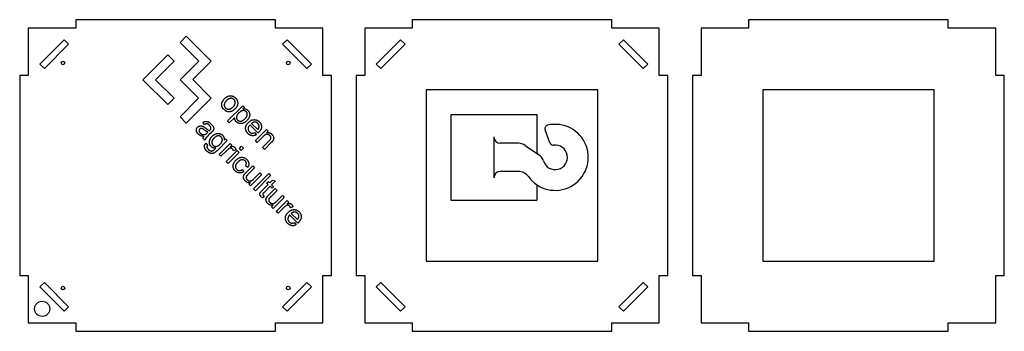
# Model space of a CAD drawing. Header units: millimetres. Extents: x -386 to 753, y -216 to 81.
# Drawn here: x 244 to 753, y -81 to 81 of the extents above; entities that cross this region are included whole.
import ezdxf

# ---------------------------------------------------------------- set-up
doc = ezdxf.new("R2010")
doc.units = ezdxf.units.MM

msp = doc.modelspace()

# ---------------------------------------------------------------- linework, layer by layer
at = {"color": 7, "linetype": 'Continuous', "lineweight": 25}
for p, q in [((272.89, 80.64), (272.89, 76.2)), ((376.27, 80.64), (272.89, 80.64)), ((376.27, 76.2), (376.27, 80.64)), ((550.26, 80.64), (446.88, 80.64)), ((446.88, 80.64), (446.88, 76.2)), ((550.26, 76.2), (550.26, 80.64)), ((620.87, 80.64), (620.87, 76.2)), ((724.25, 80.64), (620.87, 80.64)), ((724.25, 76.2), (724.25, 80.64)), ((248.38, 76.2), (248.38, 51.69)), ((272.89, 76.2), (248.38, 76.2)), ((330.12, 72.08), (326.9, 68.86)), ((343.02, 59.19), (330.12, 72.08)), ((400.78, 76.2), (376.27, 76.2)), ((400.78, 51.69), (400.78, 76.2)), ((446.88, 76.2), (422.37, 76.2)), ((422.37, 76.2), (422.37, 51.69)), ((574.77, 76.2), (550.26, 76.2)), ((574.77, 51.69), (574.77, 76.2)), ((596.36, 76.2), (596.36, 51.69)), ((620.87, 76.2), (596.36, 76.2)), ((748.76, 76.2), (724.25, 76.2)), ((748.76, 51.69), (748.76, 76.2)), ((266.92, 70.23), (254.35, 57.66)), ((256.68, 55.32), (269.25, 67.9)), ((269.25, 67.9), (266.92, 70.23)), ((326.9, 68.86), (336.59, 59.16)), ((382.24, 70.23), (379.9, 67.9)), ((379.9, 67.9), (392.47, 55.32)), ((394.81, 57.66), (382.24, 70.23)), ((440.91, 70.23), (428.34, 57.66)), ((430.67, 55.32), (443.24, 67.9)), ((443.24, 67.9), (440.91, 70.23)), ((556.23, 70.23), (553.89, 67.9)), ((553.89, 67.9), (566.46, 55.32)), ((568.8, 57.66), (556.23, 70.23)), ((320.54, 62.5), (307.63, 49.58)), ((323.79, 59.25), (320.54, 62.5)), ((254.35, 57.66), (256.68, 55.32)), ((314.12, 49.58), (323.79, 59.25)), ((336.59, 59.16), (326.97, 49.54)), ((333.44, 49.61), (343.02, 59.19)), ((392.47, 55.32), (394.81, 57.66)), ((428.34, 57.66), (430.67, 55.32)), ((566.46, 55.32), (568.8, 57.66)), ((243.93, 51.69), (243.93, -51.69)), ((248.38, 51.69), (243.93, 51.69)), ((405.22, 51.69), (400.78, 51.69)), ((405.22, -51.69), (405.22, 51.69)), ((417.92, 51.69), (417.92, -51.69)), ((422.37, 51.69), (417.92, 51.69)), ((579.21, 51.69), (574.77, 51.69)), ((579.21, -51.69), (579.21, 51.69)), ((591.91, 51.69), (591.91, -51.69)), ((596.36, 51.69), (591.91, 51.69)), ((753.2, 51.69), (748.76, 51.69)), ((753.2, -51.69), (753.2, 51.69)), ((307.63, 49.58), (320.52, 36.69)), ((323.77, 39.94), (314.12, 49.58)), ((326.97, 49.54), (336.5, 40)), ((342.99, 40.05), (333.44, 49.61)), ((542.89, 44.32), (454.24, 44.32)), ((454.24, 44.32), (454.24, -44.32)), ((542.89, -44.32), (542.89, 44.32)), ((716.88, 44.32), (628.23, 44.32)), ((628.23, 44.32), (628.23, -44.32)), ((716.88, -44.32), (716.88, 44.32)), ((320.52, 36.69), (323.77, 39.94)), ((336.5, 40), (326.85, 30.36)), ((330.08, 27.13), (342.99, 40.05)), ((351.38, 28.23), (359.28, 36.13)), ((359.28, 36.13), (360.16, 35.25)), ((360.16, 35.25), (359.42, 34.51)), ((326.85, 30.36), (330.08, 27.13)), ((339.53, 26.37), (338.71, 27.45)), ((352.35, 27.27), (351.38, 28.23)), ((355.13, 30.05), (352.35, 27.27)), ((367.26, 21.95), (363, 26.21)), ((363.85, 26.95), (367.04, 23.76)), ((340.95, 22.07), (341.31, 22.43)), ((343.1, 22.26), (341.81, 20.97)), ((365.46, 22.21), (366.34, 21.08)), ((365.86, 18.13), (371.57, 23.84)), ((371.57, 23.84), (372.44, 22.97)), ((372.44, 22.97), (371.63, 22.16)), ((339.73, 18.27), (338.71, 19.29)), ((340.29, 16.76), (341.09, 15.68)), ((351.31, 18.11), (346.38, 13.17)), ((347.08, 10.92), (352.79, 16.63)), ((349.73, 18.31), (350.42, 19)), ((350.42, 19), (351.31, 18.11)), ((352.79, 16.63), (353.66, 15.76)), ((353.66, 15.76), (352.79, 14.89)), ((366.83, 17.16), (365.86, 18.13)), ((369.95, 20.28), (366.83, 17.16)), ((369.53, 14.46), (373.01, 17.93)), ((374.01, 17), (370.5, 13.49)), ((348.04, 9.96), (347.08, 10.92)), ((351.03, 12.95), (348.04, 9.96)), ((350.78, 7.22), (356.49, 12.93)), ((357.46, 11.96), (351.75, 6.25)), ((355.71, 13.35), (354.48, 12.78)), ((356.49, 12.93), (357.46, 11.96)), ((357.55, 13.99), (358.66, 15.1)), ((358.52, 13.02), (357.55, 13.99)), ((359.63, 14.13), (358.52, 13.02)), ((358.66, 15.1), (359.63, 14.13)), ((370.5, 13.49), (369.53, 14.46)), ((351.75, 6.25), (350.78, 7.22)), ((359.05, 3.13), (359.88, 2.05)), ((361.85, 4.21), (360.77, 5.01)), ((360.92, 1.43), (364.45, 4.96)), ((365.42, 3.99), (362.26, 0.83)), ((369.08, 0.33), (363.37, -5.37)), ((364.45, 4.96), (365.42, 3.99)), ((364.89, -6.89), (372.77, 0.99)), ((365.06, -1.76), (368.12, 1.3)), ((373.74, 0.02), (365.86, -7.86)), ((368.12, 1.3), (369.08, 0.33)), ((372.77, 0.99), (373.74, 0.02)), ((362.51, -4.51), (363.35, -3.67)), ((363.37, -5.37), (362.51, -4.51)), ((369.22, -7.88), (372.51, -4.59)), ((371.8, -3.88), (372.55, -3.13)), ((372.51, -4.59), (371.8, -3.88)), ((372.55, -3.13), (373.26, -3.84)), ((373.26, -3.84), (374.67, -2.43)), ((376.21, -2.81), (374.22, -4.8)), ((374.22, -4.8), (375.19, -5.78)), ((374.67, -2.43), (376.21, -2.81)), ((365.86, -7.86), (364.89, -6.89)), ((373.47, -5.55), (370.13, -8.89)), ((372.6, -10.25), (376.13, -6.72)), ((374.44, -6.53), (373.47, -5.55)), ((377.1, -7.68), (373.93, -10.85)), ((375.19, -5.78), (374.44, -6.53)), ((376.13, -6.72), (377.1, -7.68)), ((370.35, -10.62), (369.64, -11.61)), ((380.76, -11.34), (375.05, -17.05)), ((376.58, -18.58), (382.29, -12.87)), ((376.74, -13.44), (379.8, -10.38)), ((379.8, -10.38), (380.76, -11.34)), ((382.29, -12.87), (383.16, -13.74)), ((383.16, -13.74), (382.3, -14.61)), ((374.19, -16.19), (375.03, -15.35)), ((375.05, -17.05), (374.19, -16.19)), ((377.55, -19.55), (376.58, -18.58)), ((380.54, -16.56), (377.55, -19.55)), ((387.82, -24.61), (383.57, -20.35)), ((385.21, -16.16), (383.98, -16.72)), ((384.41, -19.61), (387.6, -22.8)), ((386.03, -24.35), (386.9, -25.47)), ((454.24, -44.32), (542.89, -44.32)), ((628.23, -44.32), (716.88, -44.32)), ((243.93, -51.69), (248.38, -51.69)), ((248.38, -51.69), (248.38, -76.2)), ((256.68, -55.32), (254.35, -57.66)), ((269.25, -67.9), (256.68, -55.32)), ((392.47, -55.32), (379.9, -67.9)), ((394.81, -57.66), (392.47, -55.32)), ((400.78, -51.69), (405.22, -51.69)), ((400.78, -76.2), (400.78, -51.69)), ((417.92, -51.69), (422.37, -51.69)), ((422.37, -51.69), (422.37, -76.2)), ((430.67, -55.32), (428.34, -57.66)), ((443.24, -67.9), (430.67, -55.32)), ((566.46, -55.32), (553.89, -67.9)), ((568.8, -57.66), (566.46, -55.32)), ((574.77, -51.69), (579.21, -51.69)), ((574.77, -76.2), (574.77, -51.69)), ((591.91, -51.69), (596.36, -51.69)), ((596.36, -51.69), (596.36, -76.2)), ((748.76, -51.69), (753.2, -51.69)), ((748.76, -76.2), (748.76, -51.69)), ((254.35, -57.66), (266.92, -70.23)), ((382.24, -70.23), (394.81, -57.66)), ((428.34, -57.66), (440.91, -70.23)), ((556.23, -70.23), (568.8, -57.66)), ((266.92, -70.23), (269.25, -67.9)), ((379.9, -67.9), (382.24, -70.23)), ((440.91, -70.23), (443.24, -67.9)), ((553.89, -67.9), (556.23, -70.23)), ((248.38, -76.2), (272.89, -76.2)), ((272.89, -76.2), (272.89, -80.64)), ((376.27, -80.64), (376.27, -76.2)), ((376.27, -76.2), (400.78, -76.2)), ((422.37, -76.2), (446.88, -76.2)), ((446.88, -76.2), (446.88, -80.64)), ((550.26, -80.64), (550.26, -76.2)), ((550.26, -76.2), (574.77, -76.2)), ((596.36, -76.2), (620.87, -76.2)), ((620.87, -76.2), (620.87, -80.64)), ((724.25, -76.2), (748.76, -76.2)), ((724.25, -80.64), (724.25, -76.2)), ((272.89, -80.64), (376.27, -80.64)), ((446.88, -80.64), (550.26, -80.64)), ((620.87, -80.64), (724.25, -80.64))]:
    msp.add_line(p, q, dxfattribs=at)
at = {"color": 7, "linetype": 'Continuous'}
for p, q in [((466.94, 31.62), (466.94, -12.83)), ((466.94, 31.62), (511.39, 31.62)), ((511.39, 31.62), (511.39, 11.56)), ((518.21, 16.85), (515.72, 23.69)), ((489.17, 20), (489.17, -1.21)), ((501.87, 16.7), (492.47, 16.7)), ((505.44, 15.6), (512.35, 10.9)), ((501.87, 2.1), (492.47, 2.1)), ((511.39, -4.79), (511.39, -12.83)), ((466.94, -12.83), (511.39, -12.83))]:
    msp.add_line(p, q, dxfattribs=at)
at = {"color": 7, "linetype": 'Continuous', "lineweight": 25}
for centre, radius in [((266.34, 58.24), 0.952), ((382.82, 58.24), 0.952), ((266.34, -58.24), 0.952), ((382.82, -58.24), 0.952), ((255.56, -69.02), 3.94)]:
    msp.add_circle(centre, radius, dxfattribs=at)
at = {"color": 7, "linetype": 'Continuous'}
for centre, radius, start, end in [((520.92, 9.4), 17.09, 215.6279, 103.3306), ((517.39, 24.29), 1.78, 103.3306, 200), ((492.47, 20), 3.3, 180, 270), ((501.87, 10.35), 6.35, 55.8034, 90), ((520.92, 9.4), 6.35, 197.1572, 97.3644), ((519.88, 17.46), 1.78, 200, 277.3644), ((508.78, 5.65), 6.35, 17.1572, 55.8034), ((492.47, -1.21), 3.3, 90, 180), ((501.87, -4.25), 6.35, 35.6279, 90)]:
    msp.add_arc(centre, radius, start, end, dxfattribs=at)
at = {"color": 7, "linetype": 'Continuous', "lineweight": 25}
for points, knots in [([(349.92, 39.78), (350.05, 39.91), (350.3, 40.15), (350.7, 40.47), (351.1, 40.74), (351.51, 40.95), (351.92, 41.11), (352.33, 41.21), (352.74, 41.26), (353.01, 41.26), (353.15, 41.25)], [0, 0, 0, 0, 0.148284, 0.287299, 0.418453, 0.542595, 0.661179, 0.77602, 0.888114, 1, 1, 1, 1]), ([(353.15, 41.25), (353.26, 41.24), (353.48, 41.22), (353.81, 41.15), (354.13, 41.05), (354.44, 40.91), (354.74, 40.76), (355.03, 40.56), (355.31, 40.34), (355.49, 40.17), (355.58, 40.09)], [0, 0, 0, 0, 0.123458, 0.24543, 0.366147, 0.488526, 0.611431, 0.736685, 0.866696, 1, 1, 1, 1]), ([(349.61, 34.12), (349.51, 34.22), (349.33, 34.42), (349.08, 34.73), (348.88, 35.06), (348.72, 35.39), (348.58, 35.74), (348.5, 36.09), (348.45, 36.46), (348.43, 36.83), (348.46, 37.21), (348.54, 37.58), (348.66, 37.96), (348.82, 38.33), (349.03, 38.7), (349.28, 39.07), (349.58, 39.43), (349.8, 39.66), (349.92, 39.78)], [0, 0, 0, 0, 0.064407, 0.126289, 0.185897, 0.243642, 0.30091, 0.357638, 0.414613, 0.472496, 0.531237, 0.590598, 0.651629, 0.714492, 0.780349, 0.849628, 0.922629, 1, 1, 1, 1]), ([(350.91, 38.79), (350.82, 38.7), (350.66, 38.52), (350.43, 38.25), (350.23, 37.98), (350.07, 37.72), (349.94, 37.45), (349.84, 37.19), (349.78, 36.93), (349.74, 36.67), (349.74, 36.42), (349.76, 36.18), (349.8, 35.94), (349.87, 35.72), (349.97, 35.5), (350.09, 35.3), (350.23, 35.1), (350.35, 34.98), (350.41, 34.92)], [0, 0, 0, 0, 0.085537, 0.165515, 0.240759, 0.311176, 0.378367, 0.442021, 0.502421, 0.561582, 0.618704, 0.673953, 0.727435, 0.780812, 0.833786, 0.88797, 0.942822, 1, 1, 1, 1]), ([(354.78, 39.29), (354.71, 39.35), (354.6, 39.46), (354.4, 39.6), (354.19, 39.73), (353.98, 39.82), (353.75, 39.89), (353.52, 39.94), (353.28, 39.96), (353.03, 39.95), (352.77, 39.92), (352.51, 39.86), (352.25, 39.76), (351.98, 39.63), (351.72, 39.47), (351.45, 39.27), (351.18, 39.04), (351, 38.88), (350.91, 38.79)], [0, 0, 0, 0, 0.057236, 0.112144, 0.16594, 0.219438, 0.272379, 0.32642, 0.381259, 0.438439, 0.497085, 0.558171, 0.621228, 0.687798, 0.758995, 0.834316, 0.914375, 1, 1, 1, 1]), ([(354.3, 35.46), (354.39, 35.55), (354.55, 35.72), (354.77, 35.98), (354.96, 36.24), (355.11, 36.5), (355.24, 36.77), (355.34, 37.03), (355.4, 37.29), (355.43, 37.54), (355.43, 37.79), (355.41, 38.04), (355.37, 38.27), (355.3, 38.5), (355.2, 38.71), (355.08, 38.91), (354.95, 39.11), (354.83, 39.23), (354.78, 39.29)], [0, 0, 0, 0, 0.083753, 0.162615, 0.236702, 0.306646, 0.373128, 0.436979, 0.498079, 0.557463, 0.615362, 0.671363, 0.726085, 0.780035, 0.83373, 0.887489, 0.942781, 1, 1, 1, 1]), ([(355.58, 40.09), (355.67, 39.99), (355.85, 39.8), (356.09, 39.49), (356.29, 39.16), (356.46, 38.83), (356.58, 38.49), (356.67, 38.13), (356.72, 37.77), (356.74, 37.39), (356.71, 37.02), (356.64, 36.64), (356.53, 36.27), (356.38, 35.91), (356.18, 35.55), (355.95, 35.2), (355.67, 34.85), (355.46, 34.63), (355.35, 34.51)], [0, 0, 0, 0, 0.064654, 0.126741, 0.186832, 0.245868, 0.303674, 0.361514, 0.419963, 0.479353, 0.539578, 0.599547, 0.660426, 0.72282, 0.787354, 0.854794, 0.925688, 1, 1, 1, 1]), ([(355.35, 34.51), (355.26, 34.43), (355.08, 34.25), (354.81, 34.02), (354.55, 33.8), (354.29, 33.61), (354.03, 33.45), (353.78, 33.31), (353.53, 33.2), (353.29, 33.11), (353.04, 33.04), (352.8, 33), (352.56, 32.97), (352.32, 32.95), (352.07, 32.96), (351.83, 32.99), (351.58, 33.03), (351.26, 33.11), (350.86, 33.25), (350.41, 33.48), (349.99, 33.77), (349.74, 34.01), (349.61, 34.12)], [0, 0, 0, 0, 0.058151, 0.113208, 0.165274, 0.214195, 0.260971, 0.304911, 0.346514, 0.386023, 0.424148, 0.461976, 0.49937, 0.53653, 0.574012, 0.611673, 0.649716, 0.688336, 0.765696, 0.842807, 0.920369, 1, 1, 1, 1]), ([(350.41, 34.92), (350.47, 34.86), (350.59, 34.75), (350.78, 34.61), (350.99, 34.49), (351.2, 34.39), (351.43, 34.32), (351.66, 34.28), (351.91, 34.26), (352.16, 34.26), (352.42, 34.3), (352.68, 34.37), (352.94, 34.47), (353.21, 34.6), (353.48, 34.77), (353.76, 34.97), (354.03, 35.2), (354.21, 35.37), (354.3, 35.46)], [0, 0, 0, 0, 0.056371, 0.111081, 0.164129, 0.216936, 0.269393, 0.322942, 0.377703, 0.434362, 0.493044, 0.553699, 0.617494, 0.684597, 0.755847, 0.832204, 0.913362, 1, 1, 1, 1]), ([(357.27, 32.37), (357.18, 32.28), (357.01, 32.1), (356.78, 31.83), (356.58, 31.57), (356.42, 31.3), (356.29, 31.05), (356.19, 30.79), (356.12, 30.54), (356.08, 30.3), (356.07, 30.06), (356.08, 29.83), (356.12, 29.61), (356.18, 29.4), (356.26, 29.21), (356.36, 29.02), (356.49, 28.85), (356.59, 28.74), (356.64, 28.69)], [0, 0, 0, 0, 0.090117, 0.174029, 0.252739, 0.326443, 0.39526, 0.460221, 0.522294, 0.581233, 0.637958, 0.69204, 0.744579, 0.795671, 0.845795, 0.896552, 0.947635, 1, 1, 1, 1]), ([(361.09, 33.06), (361.04, 33.1), (360.94, 33.2), (360.76, 33.33), (360.57, 33.42), (360.37, 33.5), (360.15, 33.55), (359.92, 33.58), (359.68, 33.59), (359.42, 33.58), (359.16, 33.54), (358.89, 33.46), (358.62, 33.36), (358.35, 33.22), (358.08, 33.05), (357.81, 32.86), (357.53, 32.63), (357.36, 32.46), (357.27, 32.37)], [0, 0, 0, 0, 0.049657, 0.098858, 0.148225, 0.198067, 0.249202, 0.302544, 0.359066, 0.418265, 0.480193, 0.543649, 0.609904, 0.678922, 0.752676, 0.830216, 0.912671, 1, 1, 1, 1]), ([(359.42, 34.51), (359.54, 34.53), (359.78, 34.56), (360.13, 34.56), (360.46, 34.53), (360.78, 34.46), (361.08, 34.35), (361.38, 34.19), (361.67, 33.98), (361.85, 33.81), (361.94, 33.72)], [0, 0, 0, 0, 0.132806, 0.258974, 0.379126, 0.494993, 0.611874, 0.732828, 0.861961, 1, 1, 1, 1]), ([(360.44, 29.36), (360.53, 29.45), (360.7, 29.62), (360.92, 29.89), (361.12, 30.16), (361.28, 30.42), (361.41, 30.68), (361.52, 30.93), (361.59, 31.19), (361.63, 31.44), (361.64, 31.68), (361.63, 31.91), (361.6, 32.13), (361.55, 32.34), (361.46, 32.54), (361.36, 32.72), (361.24, 32.9), (361.14, 33), (361.09, 33.06)], [0, 0, 0, 0, 0.089192, 0.172193, 0.25044, 0.324296, 0.39322, 0.458763, 0.520866, 0.580845, 0.638594, 0.693624, 0.746436, 0.797671, 0.847704, 0.897851, 0.94809, 1, 1, 1, 1]), ([(361.94, 33.72), (362, 33.66), (362.12, 33.54), (362.28, 33.35), (362.42, 33.15), (362.54, 32.94), (362.65, 32.73), (362.74, 32.51), (362.81, 32.29), (362.86, 32.06), (362.9, 31.82), (362.92, 31.59), (362.92, 31.35), (362.9, 31.11), (362.86, 30.87), (362.81, 30.63), (362.73, 30.39), (362.61, 30.06), (362.42, 29.67), (362.14, 29.21), (361.81, 28.77), (361.55, 28.5), (361.42, 28.36)], [0, 0, 0, 0, 0.042083, 0.083042, 0.123315, 0.162775, 0.201927, 0.240693, 0.279617, 0.318819, 0.357816, 0.396839, 0.436121, 0.475518, 0.515254, 0.555914, 0.597805, 0.640541, 0.727559, 0.815719, 0.906257, 1, 1, 1, 1]), ([(335.97, 25.04), (336.04, 25.1), (336.18, 25.23), (336.42, 25.4), (336.66, 25.52), (336.93, 25.62), (337.19, 25.68), (337.46, 25.71), (337.72, 25.71), (337.99, 25.67), (338.25, 25.61), (338.5, 25.53), (338.75, 25.42), (338.92, 25.33), (339, 25.29)], [0, 0, 0, 0, 0.088433, 0.174146, 0.258663, 0.343102, 0.426745, 0.50862, 0.588627, 0.668613, 0.749412, 0.831419, 0.914554, 1, 1, 1, 1]), ([(338.71, 27.45), (338.83, 27.52), (339.07, 27.66), (339.42, 27.83), (339.77, 27.95), (340.12, 28.01), (340.47, 28.02), (340.82, 27.98), (341.19, 27.88), (341.56, 27.72), (341.94, 27.52), (342.31, 27.27), (342.69, 26.97), (342.93, 26.75), (343.05, 26.63)], [0, 0, 0, 0, 0.08681, 0.167432, 0.242383, 0.313435, 0.383786, 0.4565, 0.534096, 0.617019, 0.705135, 0.79812, 0.896221, 1, 1, 1, 1]), ([(342.1, 25.97), (342.05, 26.02), (341.94, 26.13), (341.78, 26.27), (341.62, 26.39), (341.46, 26.5), (341.3, 26.59), (341.15, 26.66), (341, 26.7), (340.86, 26.74), (340.71, 26.75), (340.56, 26.75), (340.4, 26.73), (340.24, 26.69), (340.07, 26.64), (339.89, 26.57), (339.71, 26.48), (339.59, 26.41), (339.53, 26.37)], [0, 0, 0, 0, 0.080343, 0.155887, 0.226869, 0.291837, 0.353251, 0.410762, 0.464277, 0.514838, 0.565197, 0.61691, 0.671425, 0.729208, 0.790901, 0.855931, 0.925656, 1, 1, 1, 1]), ([(342.88, 24.54), (342.88, 24.6), (342.86, 24.72), (342.82, 24.89), (342.75, 25.07), (342.67, 25.25), (342.56, 25.43), (342.43, 25.61), (342.28, 25.79), (342.16, 25.91), (342.1, 25.97)], [0, 0, 0, 0, 0.105847, 0.215286, 0.328726, 0.448229, 0.57354, 0.706337, 0.848587, 1, 1, 1, 1]), ([(343.05, 26.63), (343.16, 26.51), (343.38, 26.28), (343.66, 25.94), (343.89, 25.61), (344.06, 25.28), (344.19, 24.97), (344.27, 24.69), (344.31, 24.42), (344.31, 24.17), (344.27, 23.92), (344.2, 23.68), (344.09, 23.44), (343.99, 23.28), (343.95, 23.2)], [0, 0, 0, 0, 0.1270407, 0.2422268, 0.3458803, 0.4395062, 0.524276, 0.6006752, 0.6701811, 0.7337322, 0.7957457, 0.8602998, 0.9279017, 1, 1, 1, 1]), ([(355.91, 27.82), (355.83, 27.91), (355.68, 28.06), (355.5, 28.33), (355.34, 28.61), (355.24, 28.9), (355.16, 29.19), (355.12, 29.48), (355.1, 29.76), (355.12, 29.95), (355.13, 30.05)], [0, 0, 0, 0, 0.137544, 0.2690389, 0.3971398, 0.5233248, 0.6479808, 0.7673301, 0.8845691, 1, 1, 1, 1]), ([(361.42, 28.36), (361.28, 28.22), (360.99, 27.95), (360.52, 27.61), (360.04, 27.31), (359.62, 27.13), (359.28, 27.01), (359.03, 26.94), (358.78, 26.89), (358.53, 26.86), (358.28, 26.85), (358.03, 26.86), (357.78, 26.89), (357.54, 26.93), (357.31, 27), (357.08, 27.07), (356.86, 27.16), (356.65, 27.27), (356.45, 27.39), (356.26, 27.52), (356.07, 27.66), (355.96, 27.77), (355.91, 27.82)], [0, 0, 0, 0, 0.097412, 0.19079, 0.281316, 0.369716, 0.413008, 0.454982, 0.495862, 0.536296, 0.576492, 0.616309, 0.655976, 0.696139, 0.735808, 0.77471, 0.813012, 0.85056, 0.888188, 0.925151, 0.96255, 1, 1, 1, 1]), ([(356.64, 28.69), (356.69, 28.64), (356.8, 28.54), (356.98, 28.41), (357.17, 28.3), (357.37, 28.22), (357.59, 28.16), (357.81, 28.13), (358.05, 28.12), (358.29, 28.12), (358.55, 28.16), (358.81, 28.23), (359.07, 28.34), (359.34, 28.48), (359.61, 28.65), (359.88, 28.85), (360.16, 29.09), (360.35, 29.27), (360.44, 29.36)], [0, 0, 0, 0, 0.0518507, 0.1020618, 0.152142, 0.2023448, 0.252841, 0.3052816, 0.3592057, 0.4162421, 0.4754798, 0.5372572, 0.6025111, 0.6719726, 0.7455278, 0.8248047, 0.9093721, 1, 1, 1, 1]), ([(361.98, 21.75), (361.88, 21.85), (361.69, 22.06), (361.44, 22.38), (361.22, 22.72), (361.05, 23.06), (360.92, 23.41), (360.83, 23.77), (360.77, 24.13), (360.76, 24.51), (360.79, 24.88), (360.87, 25.26), (360.98, 25.63), (361.14, 25.99), (361.34, 26.35), (361.59, 26.71), (361.87, 27.07), (362.09, 27.29), (362.2, 27.41)], [0, 0, 0, 0, 0.067186, 0.13157, 0.19315, 0.252496, 0.310573, 0.368094, 0.425492, 0.483398, 0.542192, 0.601163, 0.661103, 0.723062, 0.787507, 0.854561, 0.925333, 1, 1, 1, 1]), ([(363, 26.21), (362.93, 26.12), (362.79, 25.96), (362.61, 25.72), (362.46, 25.47), (362.33, 25.22), (362.23, 24.97), (362.15, 24.72), (362.1, 24.48), (362.09, 24.23), (362.09, 23.99), (362.12, 23.76), (362.17, 23.54), (362.25, 23.32), (362.35, 23.11), (362.47, 22.91), (362.62, 22.72), (362.73, 22.6), (362.79, 22.54)], [0, 0, 0, 0, 0.079165, 0.153805, 0.225197, 0.292847, 0.357947, 0.42013, 0.48141, 0.541194, 0.599735, 0.656499, 0.712608, 0.768126, 0.824424, 0.881135, 0.939433, 1, 1, 1, 1]), ([(362.2, 27.41), (362.32, 27.52), (362.55, 27.74), (362.92, 28.04), (363.28, 28.29), (363.66, 28.5), (364.03, 28.67), (364.41, 28.79), (364.79, 28.87), (365.17, 28.9), (365.55, 28.9), (365.92, 28.85), (366.28, 28.77), (366.63, 28.65), (366.97, 28.49), (367.29, 28.29), (367.61, 28.05), (367.8, 27.86), (367.9, 27.77)], [0, 0, 0, 0, 0.076796, 0.149703, 0.218682, 0.284733, 0.348109, 0.409317, 0.469594, 0.529189, 0.58821, 0.645503, 0.702502, 0.759377, 0.816719, 0.875697, 0.936606, 1, 1, 1, 1]), ([(367.11, 26.96), (367.06, 27.02), (366.95, 27.12), (366.77, 27.26), (366.58, 27.37), (366.39, 27.47), (366.19, 27.55), (365.98, 27.6), (365.77, 27.63), (365.54, 27.64), (365.32, 27.63), (365.1, 27.6), (364.88, 27.55), (364.67, 27.47), (364.46, 27.37), (364.25, 27.25), (364.04, 27.11), (363.92, 27), (363.85, 26.95)], [0, 0, 0, 0, 0.06359, 0.12549, 0.185745, 0.244904, 0.303548, 0.362115, 0.422127, 0.483356, 0.54518, 0.606333, 0.667323, 0.730075, 0.794272, 0.859982, 0.928175, 1, 1, 1, 1]), ([(367.75, 25.2), (367.76, 25.29), (367.77, 25.45), (367.75, 25.7), (367.71, 25.93), (367.65, 26.16), (367.55, 26.37), (367.43, 26.58), (367.29, 26.78), (367.17, 26.9), (367.11, 26.96)], [0, 0, 0, 0, 0.129798, 0.25506, 0.377205, 0.498047, 0.618917, 0.742368, 0.868535, 1, 1, 1, 1]), ([(367.9, 27.77), (367.99, 27.67), (368.17, 27.49), (368.4, 27.18), (368.59, 26.86), (368.75, 26.54), (368.86, 26.2), (368.95, 25.85), (368.99, 25.49), (368.99, 25.12), (368.96, 24.74), (368.88, 24.37), (368.76, 24), (368.6, 23.63), (368.39, 23.27), (368.14, 22.9), (367.85, 22.55), (367.63, 22.32), (367.52, 22.2)], [0, 0, 0, 0, 0.062836, 0.123364, 0.181923, 0.239314, 0.295917, 0.35241, 0.409963, 0.468912, 0.52846, 0.58901, 0.650614, 0.713857, 0.780327, 0.849613, 0.922698, 1, 1, 1, 1]), ([(336.29, 21.45), (336.21, 21.53), (336.07, 21.68), (335.88, 21.92), (335.71, 22.15), (335.57, 22.39), (335.46, 22.63), (335.38, 22.87), (335.32, 23.12), (335.3, 23.36), (335.3, 23.59), (335.32, 23.82), (335.37, 24.05), (335.44, 24.26), (335.54, 24.47), (335.66, 24.67), (335.8, 24.86), (335.92, 24.98), (335.97, 25.04)], [0, 0, 0, 0, 0.079659, 0.154966, 0.225798, 0.293973, 0.358332, 0.420736, 0.481322, 0.540729, 0.599261, 0.655897, 0.711767, 0.767649, 0.823519, 0.880308, 0.93884, 1, 1, 1, 1]), ([(339.23, 20.18), (339.07, 20.2), (338.76, 20.23), (338.32, 20.31), (337.91, 20.42), (337.54, 20.56), (337.2, 20.74), (336.88, 20.94), (336.57, 21.18), (336.38, 21.36), (336.29, 21.45)], [0, 0, 0, 0, 0.146815, 0.284033, 0.411004, 0.529634, 0.644656, 0.760301, 0.878665, 1, 1, 1, 1]), ([(337.03, 24.03), (336.97, 23.97), (336.86, 23.84), (336.74, 23.61), (336.68, 23.36), (336.67, 23.09), (336.72, 22.81), (336.84, 22.53), (337.03, 22.24), (337.19, 22.07), (337.28, 21.98)], [0, 0, 0, 0, 0.113422, 0.221386, 0.330936, 0.444895, 0.565747, 0.694466, 0.838644, 1, 1, 1, 1]), ([(339.36, 23.64), (339.25, 23.72), (339.06, 23.86), (338.78, 24.05), (338.54, 24.19), (338.33, 24.29), (338.15, 24.35), (337.97, 24.38), (337.8, 24.38), (337.62, 24.36), (337.46, 24.31), (337.3, 24.24), (337.16, 24.15), (337.07, 24.07), (337.03, 24.03)], [0, 0, 0, 0, 0.151482, 0.279854, 0.384715, 0.468549, 0.539279, 0.60686, 0.672494, 0.738688, 0.804282, 0.867673, 0.933307, 1, 1, 1, 1]), ([(337.28, 21.98), (337.37, 21.89), (337.56, 21.72), (337.86, 21.51), (338.18, 21.34), (338.51, 21.22), (338.85, 21.15), (339.18, 21.14), (339.51, 21.16), (339.72, 21.23), (339.83, 21.26)], [0, 0, 0, 0, 0.1376985, 0.2691564, 0.3970497, 0.5236254, 0.6469028, 0.7653014, 0.8824942, 1, 1, 1, 1]), ([(339, 25.29), (339.06, 25.25), (339.21, 25.16), (339.45, 25), (339.72, 24.8), (339.9, 24.65), (340.01, 24.58)], [0, 0, 0, 0, 0.187682, 0.41746, 0.687649, 1, 1, 1, 1]), ([(341.31, 22.43), (341.24, 22.45), (341.11, 22.52), (340.9, 22.62), (340.68, 22.74), (340.44, 22.89), (340.19, 23.05), (339.92, 23.23), (339.65, 23.43), (339.46, 23.57), (339.36, 23.64)], [0, 0, 0, 0, 0.092089, 0.193374, 0.304033, 0.423766, 0.553514, 0.692528, 0.841452, 1, 1, 1, 1]), ([(341.81, 20.97), (341.7, 20.87), (341.5, 20.66), (341.21, 20.37), (340.96, 20.1), (340.73, 19.87), (340.55, 19.66), (340.39, 19.48), (340.26, 19.34), (340.14, 19.18), (340.02, 18.99), (339.91, 18.76), (339.8, 18.52), (339.75, 18.36), (339.73, 18.27)], [0, 0, 0, 0, 0.132151, 0.250857, 0.357521, 0.451226, 0.532478, 0.600767, 0.657104, 0.700646, 0.774679, 0.848589, 0.924103, 1, 1, 1, 1]), ([(339.83, 21.26), (339.91, 21.3), (340.1, 21.37), (340.37, 21.56), (340.66, 21.79), (340.85, 21.97), (340.95, 22.07)], [0, 0, 0, 0, 0.198338, 0.429837, 0.69558, 1, 1, 1, 1]), ([(340.01, 24.58), (340.11, 24.49), (340.32, 24.33), (340.62, 24.11), (340.9, 23.9), (341.17, 23.71), (341.42, 23.55), (341.65, 23.41), (341.86, 23.28), (342, 23.22), (342.06, 23.18)], [0, 0, 0, 0, 0.162111, 0.313471, 0.454112, 0.584072, 0.703658, 0.81271, 0.911318, 1, 1, 1, 1]), ([(342.06, 23.18), (342.1, 23.21), (342.15, 23.27), (342.22, 23.34), (342.28, 23.39), (342.31, 23.42), (342.32, 23.43)], [0, 0, 0, 0, 0.3603933, 0.6441501, 0.8603186, 1, 1, 1, 1]), ([(342.32, 23.43), (342.37, 23.48), (342.46, 23.57), (342.58, 23.72), (342.68, 23.86), (342.76, 24), (342.82, 24.14), (342.86, 24.27), (342.88, 24.41), (342.88, 24.5), (342.88, 24.54)], [0, 0, 0, 0, 0.157654, 0.304619, 0.440525, 0.566445, 0.68281, 0.793599, 0.897406, 1, 1, 1, 1]), ([(343.95, 23.2), (343.93, 23.18), (343.89, 23.12), (343.82, 23.03), (343.73, 22.93), (343.63, 22.82), (343.52, 22.69), (343.39, 22.56), (343.25, 22.42), (343.15, 22.32), (343.1, 22.26)], [0, 0, 0, 0, 0.0769957, 0.1675867, 0.2716599, 0.3897124, 0.521453, 0.6670696, 0.8265806, 1, 1, 1, 1]), ([(343.46, 20.31), (343.59, 20.45), (343.86, 20.7), (344.31, 21.03), (344.77, 21.31), (345.18, 21.5), (345.5, 21.62), (345.75, 21.69), (345.99, 21.75), (346.23, 21.78), (346.47, 21.8), (346.71, 21.8), (346.95, 21.78), (347.19, 21.74), (347.42, 21.69), (347.64, 21.61), (347.86, 21.52), (348.08, 21.41), (348.29, 21.29), (348.49, 21.14), (348.69, 20.98), (348.82, 20.86), (348.88, 20.79)], [0, 0, 0, 0, 0.0926664, 0.1827547, 0.27066, 0.3575245, 0.4004635, 0.4420169, 0.4825709, 0.5225817, 0.561499, 0.6007, 0.639305, 0.6782189, 0.7169707, 0.7559144, 0.7947173, 0.8340802, 0.8742274, 0.9150688, 0.9568323, 1, 1, 1, 1]), ([(348.15, 19.92), (348.09, 19.97), (347.99, 20.07), (347.81, 20.2), (347.62, 20.31), (347.42, 20.39), (347.21, 20.45), (346.99, 20.49), (346.76, 20.51), (346.53, 20.5), (346.28, 20.47), (346.03, 20.41), (345.78, 20.31), (345.53, 20.18), (345.28, 20.03), (345.02, 19.85), (344.77, 19.63), (344.61, 19.47), (344.52, 19.39)], [0, 0, 0, 0, 0.054536, 0.10767, 0.159381, 0.211379, 0.263961, 0.318124, 0.373807, 0.43158, 0.49155, 0.553312, 0.618072, 0.685469, 0.757533, 0.833233, 0.914008, 1, 1, 1, 1]), ([(348.88, 20.79), (348.96, 20.71), (349.12, 20.54), (349.32, 20.27), (349.48, 19.97), (349.61, 19.67), (349.69, 19.35), (349.75, 19.02), (349.76, 18.67), (349.74, 18.43), (349.73, 18.31)], [0, 0, 0, 0, 0.128886, 0.252767, 0.374439, 0.495162, 0.615747, 0.739427, 0.866741, 1, 1, 1, 1]), ([(366.34, 21.08), (366.25, 21.03), (366.07, 20.93), (365.79, 20.81), (365.51, 20.71), (365.23, 20.64), (364.95, 20.59), (364.66, 20.57), (364.38, 20.57), (364.1, 20.59), (363.82, 20.65), (363.55, 20.73), (363.27, 20.83), (363.01, 20.96), (362.74, 21.12), (362.48, 21.3), (362.23, 21.51), (362.07, 21.67), (361.98, 21.75)], [0, 0, 0, 0, 0.065814, 0.129364, 0.191164, 0.25129, 0.310787, 0.369639, 0.428301, 0.487237, 0.546435, 0.606478, 0.667276, 0.729054, 0.793313, 0.859472, 0.928041, 1, 1, 1, 1]), ([(362.79, 22.54), (362.87, 22.46), (363.05, 22.3), (363.34, 22.11), (363.65, 21.98), (363.98, 21.9), (364.32, 21.88), (364.69, 21.93), (365.07, 22.04), (365.33, 22.15), (365.46, 22.21)], [0, 0, 0, 0, 0.124902, 0.243416, 0.356945, 0.470782, 0.587893, 0.712736, 0.849287, 1, 1, 1, 1]), ([(367.04, 23.76), (367.09, 23.82), (367.19, 23.95), (367.33, 24.14), (367.45, 24.33), (367.55, 24.51), (367.63, 24.69), (367.69, 24.86), (367.73, 25.03), (367.75, 25.15), (367.75, 25.2)], [0, 0, 0, 0, 0.15232, 0.294928, 0.430235, 0.556366, 0.675735, 0.789763, 0.896647, 1, 1, 1, 1]), ([(367.52, 22.2), (367.49, 22.17), (367.4, 22.08), (367.31, 22), (367.26, 21.95)], [0, 0, 0, 0, 0.416618, 1, 1, 1, 1]), ([(373.35, 20.65), (373.29, 20.69), (373.19, 20.79), (373.03, 20.92), (372.85, 21.03), (372.67, 21.13), (372.49, 21.2), (372.29, 21.26), (372.09, 21.3), (371.88, 21.32), (371.67, 21.32), (371.44, 21.28), (371.21, 21.2), (370.97, 21.09), (370.73, 20.94), (370.47, 20.75), (370.21, 20.53), (370.04, 20.37), (369.95, 20.28)], [0, 0, 0, 0, 0.054972, 0.108653, 0.161063, 0.21265, 0.26388, 0.315399, 0.368026, 0.421087, 0.47616, 0.533808, 0.596124, 0.663281, 0.737135, 0.817247, 0.904887, 1, 1, 1, 1]), ([(371.63, 22.16), (371.76, 22.18), (372.01, 22.22), (372.39, 22.23), (372.75, 22.19), (373.11, 22.1), (373.45, 21.97), (373.78, 21.78), (374.1, 21.56), (374.29, 21.37), (374.39, 21.28)], [0, 0, 0, 0, 0.1292591, 0.2527926, 0.3732371, 0.4927006, 0.6133588, 0.7366699, 0.8648494, 1, 1, 1, 1]), ([(373.01, 17.93), (373.1, 18.02), (373.27, 18.2), (373.49, 18.46), (373.66, 18.7), (373.78, 18.92), (373.85, 19.13), (373.89, 19.35), (373.89, 19.57), (373.85, 19.8), (373.78, 20.02), (373.67, 20.25), (373.52, 20.45), (373.41, 20.58), (373.35, 20.65)], [0, 0, 0, 0, 0.1249942, 0.2326064, 0.3248839, 0.40234, 0.4713995, 0.5398963, 0.610299, 0.6831654, 0.7585895, 0.836019, 0.9155265, 1, 1, 1, 1]), ([(374.39, 21.28), (374.47, 21.19), (374.63, 21.02), (374.84, 20.74), (375.01, 20.45), (375.15, 20.15), (375.26, 19.85), (375.32, 19.56), (375.34, 19.28), (375.32, 19.01), (375.26, 18.75), (375.17, 18.49), (375.05, 18.24), (374.95, 18.08), (374.9, 17.99)], [0, 0, 0, 0, 0.0986197, 0.1932901, 0.2867368, 0.3785756, 0.4666995, 0.5480689, 0.6241605, 0.6972011, 0.7693249, 0.84348, 0.9199899, 1, 1, 1, 1]), ([(338.71, 19.29), (338.74, 19.36), (338.8, 19.52), (338.92, 19.74), (339.06, 19.97), (339.17, 20.11), (339.23, 20.18)], [0, 0, 0, 0, 0.232211, 0.477187, 0.730263, 1, 1, 1, 1]), ([(340.7, 12.66), (340.62, 12.74), (340.46, 12.91), (340.25, 13.17), (340.06, 13.43), (339.9, 13.69), (339.76, 13.96), (339.65, 14.22), (339.57, 14.49), (339.51, 14.77), (339.48, 15.04), (339.49, 15.3), (339.54, 15.56), (339.62, 15.82), (339.73, 16.07), (339.89, 16.31), (340.07, 16.54), (340.21, 16.69), (340.29, 16.76)], [0, 0, 0, 0, 0.075053, 0.14662, 0.215018, 0.281273, 0.344258, 0.405694, 0.465654, 0.52477, 0.582405, 0.638883, 0.694703, 0.750833, 0.808669, 0.868889, 0.932464, 1, 1, 1, 1]), ([(341.09, 15.68), (341.03, 15.6), (340.93, 15.45), (340.82, 15.2), (340.77, 14.96), (340.78, 14.8), (340.79, 14.72)], [0, 0, 0, 0, 0.282311, 0.53671, 0.772742, 1, 1, 1, 1]), ([(343.04, 14.96), (342.95, 15.06), (342.76, 15.25), (342.53, 15.56), (342.35, 15.88), (342.2, 16.21), (342.1, 16.55), (342.04, 16.91), (342.03, 17.27), (342.06, 17.63), (342.13, 18), (342.22, 18.36), (342.35, 18.71), (342.51, 19.06), (342.7, 19.39), (342.92, 19.71), (343.17, 20.02), (343.36, 20.22), (343.46, 20.31)], [0, 0, 0, 0, 0.066966, 0.131082, 0.192312, 0.251658, 0.310446, 0.369012, 0.428365, 0.489748, 0.551963, 0.613794, 0.675307, 0.737784, 0.801014, 0.865259, 0.931741, 1, 1, 1, 1]), ([(344.52, 19.39), (344.43, 19.3), (344.26, 19.12), (344.03, 18.85), (343.83, 18.58), (343.66, 18.32), (343.53, 18.06), (343.43, 17.8), (343.36, 17.55), (343.32, 17.31), (343.32, 17.07), (343.34, 16.85), (343.38, 16.63), (343.44, 16.42), (343.53, 16.21), (343.64, 16.02), (343.77, 15.84), (343.88, 15.73), (343.93, 15.67)], [0, 0, 0, 0, 0.090407, 0.174688, 0.253081, 0.326072, 0.39419, 0.458275, 0.518996, 0.576537, 0.631946, 0.685372, 0.737913, 0.789127, 0.840175, 0.891965, 0.945333, 1, 1, 1, 1]), ([(343.93, 15.67), (343.99, 15.62), (344.1, 15.51), (344.28, 15.38), (344.47, 15.27), (344.67, 15.18), (344.88, 15.12), (345.1, 15.08), (345.33, 15.06), (345.57, 15.06), (345.81, 15.09), (346.06, 15.16), (346.31, 15.26), (346.57, 15.39), (346.83, 15.55), (347.09, 15.74), (347.36, 15.97), (347.54, 16.14), (347.62, 16.22)], [0, 0, 0, 0, 0.05516, 0.108257, 0.160514, 0.212022, 0.263856, 0.316341, 0.37083, 0.426725, 0.485245, 0.545854, 0.609628, 0.677637, 0.750262, 0.82829, 0.911058, 1, 1, 1, 1]), ([(347.62, 16.22), (347.71, 16.31), (347.87, 16.48), (348.08, 16.74), (348.27, 17), (348.43, 17.25), (348.55, 17.51), (348.65, 17.76), (348.71, 18.02), (348.74, 18.27), (348.75, 18.51), (348.73, 18.74), (348.69, 18.97), (348.63, 19.18), (348.55, 19.39), (348.44, 19.58), (348.31, 19.76), (348.2, 19.87), (348.15, 19.92)], [0, 0, 0, 0, 0.08556, 0.166107, 0.241937, 0.313431, 0.381059, 0.445463, 0.507279, 0.567157, 0.625498, 0.681284, 0.735525, 0.787971, 0.840018, 0.892729, 0.945333, 1, 1, 1, 1]), ([(374.9, 17.99), (374.88, 17.97), (374.84, 17.9), (374.76, 17.81), (374.67, 17.7), (374.57, 17.58), (374.45, 17.45), (374.32, 17.31), (374.17, 17.16), (374.07, 17.05), (374.01, 17)], [0, 0, 0, 0, 0.079024, 0.171954, 0.275489, 0.394458, 0.526404, 0.67033, 0.828579, 1, 1, 1, 1]), ([(346.38, 13.17), (346.27, 13.06), (346.06, 12.86), (345.75, 12.57), (345.46, 12.32), (345.18, 12.1), (344.92, 11.92), (344.67, 11.76), (344.44, 11.64), (344.22, 11.55), (344.01, 11.49), (343.8, 11.44), (343.58, 11.41), (343.37, 11.4), (343.15, 11.41), (342.92, 11.43), (342.7, 11.47), (342.47, 11.53), (342.25, 11.61), (342.02, 11.7), (341.8, 11.81), (341.57, 11.95), (341.35, 12.1), (341.13, 12.27), (340.91, 12.45), (340.78, 12.59), (340.7, 12.66)], [0, 0, 0, 0, 0.06879, 0.132543, 0.190832, 0.244274, 0.292931, 0.336934, 0.376305, 0.411479, 0.444418, 0.477, 0.509797, 0.542381, 0.575612, 0.609389, 0.643854, 0.679159, 0.715336, 0.752355, 0.790038, 0.829218, 0.869687, 0.911475, 0.954942, 1, 1, 1, 1]), ([(340.79, 14.72), (340.81, 14.61), (340.85, 14.39), (341.01, 14.08), (341.22, 13.76), (341.4, 13.57), (341.5, 13.47)], [0, 0, 0, 0, 0.2216366, 0.4568487, 0.7141623, 1, 1, 1, 1]), ([(341.5, 13.47), (341.55, 13.41), (341.66, 13.31), (341.83, 13.17), (341.99, 13.04), (342.16, 12.94), (342.32, 12.85), (342.48, 12.78), (342.64, 12.73), (342.86, 12.68), (343.12, 12.67), (343.44, 12.71), (343.76, 12.8), (343.95, 12.9), (344.05, 12.96)], [0, 0, 0, 0, 0.081156, 0.15798, 0.230324, 0.299068, 0.364307, 0.426031, 0.485251, 0.542288, 0.654058, 0.765627, 0.879561, 1, 1, 1, 1]), ([(345.37, 14.13), (345.25, 14.12), (345.03, 14.11), (344.71, 14.13), (344.39, 14.19), (344.09, 14.27), (343.81, 14.4), (343.53, 14.55), (343.28, 14.74), (343.12, 14.89), (343.04, 14.96)], [0, 0, 0, 0, 0.13203, 0.259807, 0.382984, 0.50488, 0.625121, 0.747271, 0.87144, 1, 1, 1, 1]), ([(344.05, 12.96), (344.09, 12.98), (344.17, 13.03), (344.28, 13.12), (344.42, 13.23), (344.58, 13.36), (344.75, 13.52), (344.94, 13.7), (345.15, 13.91), (345.29, 14.05), (345.37, 14.13)], [0, 0, 0, 0, 0.06884, 0.153455, 0.253886, 0.370626, 0.50349, 0.652653, 0.818148, 1, 1, 1, 1]), ([(352.32, 13.91), (352.21, 13.85), (351.98, 13.72), (351.66, 13.49), (351.34, 13.24), (351.14, 13.04), (351.03, 12.95)], [0, 0, 0, 0, 0.238959, 0.483625, 0.737492, 1, 1, 1, 1]), ([(353.98, 13.7), (353.92, 13.75), (353.81, 13.85), (353.63, 13.96), (353.43, 14.04), (353.21, 14.09), (352.99, 14.1), (352.77, 14.08), (352.54, 14.01), (352.4, 13.94), (352.32, 13.91)], [0, 0, 0, 0, 0.12308, 0.243631, 0.361927, 0.485143, 0.609416, 0.734171, 0.864467, 1, 1, 1, 1]), ([(352.79, 14.89), (352.87, 14.92), (353.02, 14.96), (353.23, 15.01), (353.43, 15.05), (353.61, 15.08), (353.78, 15.1), (353.94, 15.11), (354.08, 15.1), (354.24, 15.08), (354.44, 15.03), (354.65, 14.93), (354.85, 14.81), (354.97, 14.71), (355.02, 14.65)], [0, 0, 0, 0, 0.10002, 0.192371, 0.276966, 0.356197, 0.428176, 0.493132, 0.552368, 0.606225, 0.705753, 0.803619, 0.900527, 1, 1, 1, 1]), ([(354.48, 12.78), (354.45, 12.87), (354.4, 13.05), (354.29, 13.3), (354.15, 13.51), (354.03, 13.64), (353.98, 13.7)], [0, 0, 0, 0, 0.267467, 0.521393, 0.76312, 1, 1, 1, 1]), ([(355.02, 14.65), (355.1, 14.57), (355.26, 14.39), (355.45, 14.08), (355.6, 13.73), (355.67, 13.48), (355.71, 13.35)], [0, 0, 0, 0, 0.2337734, 0.4752743, 0.7289672, 1, 1, 1, 1]), ([(355.41, 2.33), (355.31, 2.43), (355.13, 2.62), (354.89, 2.93), (354.7, 3.25), (354.54, 3.58), (354.41, 3.92), (354.33, 4.27), (354.29, 4.62), (354.28, 4.99), (354.32, 5.36), (354.39, 5.73), (354.52, 6.09), (354.68, 6.46), (354.89, 6.82), (355.14, 7.19), (355.44, 7.55), (355.66, 7.78), (355.77, 7.89)], [0, 0, 0, 0, 0.0642654, 0.1254253, 0.1845813, 0.242367, 0.2989079, 0.3553176, 0.4121187, 0.4699045, 0.5286847, 0.5880916, 0.6493767, 0.7126728, 0.7789111, 0.8485949, 0.9223038, 1, 1, 1, 1]), ([(356.79, 6.93), (356.7, 6.83), (356.53, 6.65), (356.29, 6.37), (356.08, 6.1), (355.91, 5.83), (355.77, 5.57), (355.67, 5.31), (355.59, 5.06), (355.56, 4.82), (355.55, 4.58), (355.57, 4.35), (355.61, 4.13), (355.68, 3.91), (355.77, 3.71), (355.88, 3.51), (356.02, 3.32), (356.14, 3.2), (356.19, 3.14)], [0, 0, 0, 0, 0.090743, 0.175083, 0.253727, 0.326644, 0.394532, 0.458159, 0.517759, 0.574697, 0.628957, 0.681756, 0.733816, 0.785117, 0.83648, 0.889073, 0.94352, 1, 1, 1, 1]), ([(355.77, 7.89), (355.93, 8.04), (356.22, 8.32), (356.7, 8.69), (357.19, 8.99), (357.61, 9.18), (357.94, 9.29), (358.19, 9.36), (358.44, 9.41), (358.69, 9.43), (358.94, 9.43), (359.18, 9.42), (359.43, 9.37), (359.75, 9.29), (360.14, 9.16), (360.59, 8.93), (361.01, 8.64), (361.26, 8.41), (361.38, 8.3)], [0, 0, 0, 0, 0.099409, 0.193569, 0.282605, 0.368212, 0.409595, 0.450046, 0.489801, 0.528723, 0.567132, 0.605995, 0.644928, 0.684083, 0.762921, 0.840846, 0.91965, 1, 1, 1, 1]), ([(360.62, 7.46), (360.56, 7.52), (360.44, 7.64), (360.24, 7.78), (360.04, 7.9), (359.83, 8), (359.61, 8.07), (359.38, 8.12), (359.15, 8.14), (358.91, 8.13), (358.66, 8.1), (358.4, 8.03), (358.14, 7.93), (357.88, 7.8), (357.61, 7.63), (357.34, 7.43), (357.07, 7.19), (356.89, 7.02), (356.79, 6.93)], [0, 0, 0, 0, 0.05744, 0.11285, 0.167101, 0.219847, 0.271991, 0.324703, 0.378145, 0.433462, 0.490334, 0.550134, 0.612814, 0.680083, 0.752077, 0.828994, 0.911523, 1, 1, 1, 1]), ([(360.77, 5.01), (360.83, 5.12), (360.96, 5.34), (361.09, 5.68), (361.16, 6.02), (361.17, 6.34), (361.11, 6.66), (361.01, 6.95), (360.84, 7.22), (360.7, 7.38), (360.62, 7.46)], [0, 0, 0, 0, 0.14795, 0.284076, 0.408792, 0.528568, 0.6449, 0.759904, 0.876776, 1, 1, 1, 1]), ([(361.38, 8.3), (361.45, 8.22), (361.6, 8.07), (361.79, 7.83), (361.96, 7.58), (362.11, 7.34), (362.23, 7.09), (362.32, 6.83), (362.39, 6.57), (362.43, 6.31), (362.45, 6.04), (362.44, 5.78), (362.41, 5.51), (362.35, 5.25), (362.27, 4.98), (362.15, 4.72), (362.02, 4.46), (361.91, 4.29), (361.85, 4.21)], [0, 0, 0, 0, 0.070935, 0.139371, 0.204597, 0.267969, 0.329425, 0.389396, 0.448982, 0.507915, 0.566712, 0.625406, 0.684048, 0.743649, 0.804694, 0.867367, 0.932399, 1, 1, 1, 1]), ([(359.88, 2.05), (359.79, 1.99), (359.6, 1.86), (359.31, 1.7), (359.02, 1.56), (358.73, 1.45), (358.43, 1.37), (358.14, 1.32), (357.84, 1.3), (357.54, 1.31), (357.25, 1.34), (356.96, 1.4), (356.68, 1.49), (356.4, 1.61), (356.14, 1.75), (355.89, 1.92), (355.64, 2.11), (355.48, 2.26), (355.41, 2.33)], [0, 0, 0, 0, 0.069876, 0.136992, 0.201983, 0.265103, 0.326553, 0.387622, 0.44799, 0.508691, 0.56931, 0.629001, 0.688323, 0.748268, 0.808737, 0.870451, 0.934282, 1, 1, 1, 1]), ([(356.19, 3.14), (356.24, 3.1), (356.33, 3.01), (356.48, 2.89), (356.64, 2.79), (356.8, 2.7), (356.97, 2.64), (357.14, 2.58), (357.31, 2.55), (357.49, 2.54), (357.68, 2.54), (357.86, 2.56), (358.06, 2.6), (358.25, 2.67), (358.45, 2.75), (358.65, 2.86), (358.85, 2.98), (358.99, 3.08), (359.05, 3.13)], [0, 0, 0, 0, 0.062153, 0.122147, 0.180966, 0.238132, 0.293555, 0.349568, 0.406282, 0.462911, 0.520751, 0.580443, 0.641936, 0.706514, 0.774019, 0.845253, 0.920564, 1, 1, 1, 1]), ([(360.57, -2.83), (360.49, -2.74), (360.33, -2.57), (360.12, -2.29), (359.95, -2), (359.81, -1.7), (359.71, -1.39), (359.65, -1.1), (359.62, -0.82), (359.65, -0.55), (359.7, -0.29), (359.8, -0.04), (359.92, 0.22), (360.02, 0.38), (360.07, 0.47)], [0, 0, 0, 0, 0.0963857, 0.1906287, 0.2837021, 0.3763592, 0.4654096, 0.5473383, 0.6234323, 0.6951391, 0.7664758, 0.8409918, 0.918017, 1, 1, 1, 1]), ([(360.07, 0.47), (360.12, 0.53), (360.22, 0.67), (360.41, 0.89), (360.64, 1.15), (360.82, 1.33), (360.92, 1.43)], [0, 0, 0, 0, 0.180869, 0.409023, 0.681541, 1, 1, 1, 1]), ([(362.26, 0.83), (362.2, 0.77), (362.08, 0.65), (361.92, 0.48), (361.77, 0.33), (361.64, 0.19), (361.53, 0.06), (361.44, -0.06), (361.36, -0.16), (361.31, -0.22), (361.29, -0.25)], [0, 0, 0, 0, 0.177962, 0.339355, 0.486468, 0.618118, 0.736641, 0.838931, 0.925852, 1, 1, 1, 1]), ([(363.35, -3.67), (363.22, -3.69), (362.96, -3.73), (362.57, -3.74), (362.19, -3.7), (361.83, -3.62), (361.49, -3.49), (361.17, -3.31), (360.85, -3.1), (360.66, -2.92), (360.57, -2.83)], [0, 0, 0, 0, 0.1331579, 0.2607643, 0.3837692, 0.504105, 0.623554, 0.7447194, 0.8695211, 1, 1, 1, 1]), ([(361.29, -0.25), (361.25, -0.33), (361.16, -0.48), (361.09, -0.73), (361.06, -0.98), (361.07, -1.24), (361.14, -1.49), (361.24, -1.74), (361.4, -1.97), (361.53, -2.11), (361.59, -2.19)], [0, 0, 0, 0, 0.1256971, 0.2459192, 0.3639676, 0.4834331, 0.6050471, 0.7294618, 0.8596934, 1, 1, 1, 1]), ([(361.59, -2.19), (361.67, -2.26), (361.82, -2.39), (362.07, -2.56), (362.34, -2.69), (362.63, -2.79), (362.93, -2.84), (363.22, -2.85), (363.51, -2.81), (363.74, -2.74), (363.93, -2.65), (364.07, -2.57), (364.22, -2.47), (364.38, -2.36), (364.54, -2.23), (364.71, -2.09), (364.88, -1.93), (365, -1.82), (365.06, -1.76)], [0, 0, 0, 0, 0.07611, 0.151117, 0.226331, 0.303587, 0.379813, 0.452573, 0.524325, 0.597095, 0.635747, 0.677466, 0.721914, 0.770788, 0.822165, 0.877815, 0.937322, 1, 1, 1, 1]), ([(368.82, -10.97), (368.74, -10.88), (368.59, -10.72), (368.39, -10.47), (368.25, -10.23), (368.16, -10), (368.12, -9.77), (368.11, -9.55), (368.13, -9.34), (368.18, -9.17), (368.25, -9.03), (368.32, -8.91), (368.42, -8.77), (368.53, -8.62), (368.68, -8.46), (368.84, -8.27), (369.02, -8.08), (369.15, -7.95), (369.22, -7.88)], [0, 0, 0, 0, 0.095631, 0.180255, 0.255892, 0.322953, 0.384859, 0.443893, 0.500183, 0.556534, 0.588402, 0.626422, 0.671399, 0.72262, 0.781437, 0.847123, 0.920096, 1, 1, 1, 1]), ([(370.13, -8.89), (370.07, -8.96), (369.96, -9.07), (369.81, -9.23), (369.71, -9.36), (369.63, -9.49), (369.6, -9.65), (369.62, -9.81), (369.66, -9.93), (369.72, -10.03), (369.79, -10.13), (369.85, -10.2), (369.89, -10.23)], [0, 0, 0, 0, 0.166944, 0.301115, 0.403172, 0.474705, 0.584786, 0.698431, 0.761471, 0.831078, 0.909956, 1, 1, 1, 1]), ([(369.64, -11.61), (369.56, -11.56), (369.4, -11.46), (369.19, -11.3), (368.99, -11.14), (368.88, -11.02), (368.82, -10.97)], [0, 0, 0, 0, 0.275123, 0.533857, 0.774251, 1, 1, 1, 1]), ([(369.89, -10.23), (369.92, -10.26), (369.98, -10.32), (370.09, -10.42), (370.21, -10.52), (370.3, -10.58), (370.35, -10.62)], [0, 0, 0, 0, 0.206627, 0.440209, 0.706349, 1, 1, 1, 1]), ([(372.25, -14.5), (372.17, -14.42), (372.01, -14.25), (371.8, -13.97), (371.63, -13.68), (371.49, -13.37), (371.39, -13.07), (371.33, -12.78), (371.3, -12.5), (371.33, -12.23), (371.38, -11.97), (371.48, -11.72), (371.6, -11.46), (371.7, -11.3), (371.75, -11.21)], [0, 0, 0, 0, 0.0963857, 0.1906287, 0.2837021, 0.3763592, 0.4654096, 0.5473383, 0.6234323, 0.6951391, 0.7664758, 0.8409918, 0.918017, 1, 1, 1, 1]), ([(371.75, -11.21), (371.8, -11.15), (371.9, -11.01), (372.09, -10.79), (372.32, -10.53), (372.5, -10.35), (372.6, -10.25)], [0, 0, 0, 0, 0.180869, 0.409023, 0.681541, 1, 1, 1, 1]), ([(375.03, -15.35), (374.89, -15.37), (374.63, -15.41), (374.24, -15.42), (373.87, -15.38), (373.51, -15.3), (373.17, -15.17), (372.84, -14.99), (372.53, -14.77), (372.34, -14.6), (372.25, -14.5)], [0, 0, 0, 0, 0.1331579, 0.2607643, 0.3837692, 0.504105, 0.623554, 0.7447194, 0.8695211, 1, 1, 1, 1]), ([(372.97, -11.93), (372.93, -12.01), (372.84, -12.16), (372.77, -12.41), (372.74, -12.66), (372.75, -12.92), (372.81, -13.17), (372.92, -13.42), (373.07, -13.65), (373.21, -13.79), (373.27, -13.87)], [0, 0, 0, 0, 0.125697, 0.245919, 0.363968, 0.483433, 0.605047, 0.729462, 0.859693, 1, 1, 1, 1]), ([(373.93, -10.85), (373.87, -10.91), (373.76, -11.03), (373.59, -11.2), (373.45, -11.35), (373.32, -11.49), (373.21, -11.62), (373.12, -11.74), (373.04, -11.84), (372.99, -11.9), (372.97, -11.93)], [0, 0, 0, 0, 0.177962, 0.339355, 0.486468, 0.618118, 0.736641, 0.838931, 0.925852, 1, 1, 1, 1]), ([(373.27, -13.87), (373.35, -13.93), (373.5, -14.07), (373.75, -14.24), (374.02, -14.37), (374.31, -14.47), (374.61, -14.52), (374.9, -14.53), (375.19, -14.49), (375.42, -14.41), (375.61, -14.33), (375.75, -14.25), (375.9, -14.15), (376.06, -14.04), (376.22, -13.91), (376.39, -13.77), (376.56, -13.61), (376.68, -13.49), (376.74, -13.44)], [0, 0, 0, 0, 0.07611, 0.151117, 0.226331, 0.303587, 0.379813, 0.452573, 0.524325, 0.597095, 0.635747, 0.677466, 0.721914, 0.770788, 0.822165, 0.877815, 0.937322, 1, 1, 1, 1]), ([(382.3, -14.61), (382.37, -14.59), (382.52, -14.55), (382.73, -14.49), (382.93, -14.46), (383.12, -14.43), (383.29, -14.41), (383.44, -14.4), (383.58, -14.41), (383.75, -14.43), (383.94, -14.48), (384.16, -14.57), (384.35, -14.69), (384.47, -14.8), (384.53, -14.85)], [0, 0, 0, 0, 0.10002, 0.192371, 0.276966, 0.356197, 0.428176, 0.493132, 0.552368, 0.606225, 0.705753, 0.803619, 0.900527, 1, 1, 1, 1]), ([(384.53, -14.85), (384.61, -14.94), (384.77, -15.11), (384.95, -15.42), (385.11, -15.77), (385.18, -16.03), (385.21, -16.16)], [0, 0, 0, 0, 0.233773, 0.475274, 0.728967, 1, 1, 1, 1]), ([(381.83, -15.59), (381.72, -15.66), (381.49, -15.78), (381.16, -16.01), (380.84, -16.27), (380.64, -16.46), (380.54, -16.56)], [0, 0, 0, 0, 0.238959, 0.483625, 0.737492, 1, 1, 1, 1]), ([(382.55, -24.81), (382.45, -24.7), (382.26, -24.5), (382, -24.17), (381.79, -23.84), (381.61, -23.5), (381.48, -23.15), (381.39, -22.79), (381.34, -22.42), (381.33, -22.05), (381.36, -21.67), (381.43, -21.3), (381.55, -20.93), (381.71, -20.57), (381.91, -20.2), (382.15, -19.85), (382.44, -19.49), (382.65, -19.27), (382.76, -19.15)], [0, 0, 0, 0, 0.067186, 0.13157, 0.19315, 0.252496, 0.310573, 0.368094, 0.425492, 0.483398, 0.542192, 0.601163, 0.661103, 0.723062, 0.787507, 0.854561, 0.925333, 1, 1, 1, 1]), ([(383.48, -15.8), (383.43, -15.75), (383.32, -15.66), (383.13, -15.54), (382.93, -15.46), (382.72, -15.42), (382.5, -15.41), (382.27, -15.43), (382.05, -15.49), (381.9, -15.56), (381.83, -15.59)], [0, 0, 0, 0, 0.12308, 0.243631, 0.361927, 0.485143, 0.609416, 0.734171, 0.864467, 1, 1, 1, 1]), ([(383.57, -20.35), (383.5, -20.43), (383.36, -20.59), (383.18, -20.84), (383.02, -21.09), (382.89, -21.34), (382.79, -21.58), (382.72, -21.83), (382.67, -22.08), (382.65, -22.32), (382.66, -22.56), (382.69, -22.8), (382.74, -23.02), (382.81, -23.24), (382.92, -23.45), (383.04, -23.65), (383.18, -23.84), (383.29, -23.96), (383.35, -24.02)], [0, 0, 0, 0, 0.079165, 0.153805, 0.225197, 0.292847, 0.357947, 0.42013, 0.48141, 0.541194, 0.599735, 0.656499, 0.712608, 0.768126, 0.824424, 0.881135, 0.939433, 1, 1, 1, 1]), ([(382.76, -19.15), (382.88, -19.04), (383.12, -18.81), (383.48, -18.52), (383.85, -18.26), (384.22, -18.05), (384.6, -17.89), (384.97, -17.77), (385.36, -17.69), (385.74, -17.65), (386.12, -17.66), (386.49, -17.7), (386.85, -17.79), (387.2, -17.91), (387.53, -18.07), (387.86, -18.27), (388.17, -18.51), (388.36, -18.69), (388.46, -18.79)], [0, 0, 0, 0, 0.076796, 0.149703, 0.218682, 0.284733, 0.348109, 0.409317, 0.469594, 0.529189, 0.58821, 0.645503, 0.702502, 0.759377, 0.816719, 0.875697, 0.936606, 1, 1, 1, 1]), ([(383.98, -16.72), (383.95, -16.63), (383.9, -16.45), (383.79, -16.21), (383.65, -15.99), (383.54, -15.86), (383.48, -15.8)], [0, 0, 0, 0, 0.267467, 0.521393, 0.76312, 1, 1, 1, 1]), ([(387.68, -19.59), (387.62, -19.54), (387.51, -19.43), (387.33, -19.3), (387.15, -19.18), (386.95, -19.09), (386.75, -19.01), (386.55, -18.96), (386.33, -18.92), (386.11, -18.91), (385.89, -18.92), (385.67, -18.96), (385.45, -19.01), (385.23, -19.08), (385.02, -19.18), (384.82, -19.3), (384.61, -19.44), (384.48, -19.55), (384.41, -19.61)], [0, 0, 0, 0, 0.06359, 0.12549, 0.185745, 0.244904, 0.303548, 0.362115, 0.422127, 0.483356, 0.54518, 0.606333, 0.667323, 0.730075, 0.794272, 0.859982, 0.928175, 1, 1, 1, 1]), ([(388.32, -21.35), (388.33, -21.27), (388.34, -21.1), (388.32, -20.86), (388.28, -20.62), (388.21, -20.4), (388.12, -20.18), (388, -19.97), (387.85, -19.77), (387.74, -19.65), (387.68, -19.59)], [0, 0, 0, 0, 0.129798, 0.25506, 0.377205, 0.498047, 0.618917, 0.742368, 0.868535, 1, 1, 1, 1]), ([(388.46, -18.79), (388.55, -18.88), (388.73, -19.07), (388.96, -19.37), (389.16, -19.69), (389.32, -20.02), (389.43, -20.36), (389.51, -20.71), (389.56, -21.07), (389.56, -21.44), (389.53, -21.81), (389.45, -22.19), (389.33, -22.56), (389.16, -22.93), (388.96, -23.29), (388.71, -23.65), (388.42, -24.01), (388.2, -24.24), (388.09, -24.36)], [0, 0, 0, 0, 0.062836, 0.123364, 0.181923, 0.239314, 0.295917, 0.35241, 0.409963, 0.468912, 0.52846, 0.58901, 0.650614, 0.713857, 0.780327, 0.849613, 0.922698, 1, 1, 1, 1]), ([(386.9, -25.47), (386.81, -25.52), (386.63, -25.62), (386.35, -25.74), (386.07, -25.85), (385.79, -25.92), (385.51, -25.97), (385.23, -25.99), (384.95, -25.99), (384.67, -25.96), (384.39, -25.91), (384.11, -25.83), (383.84, -25.73), (383.57, -25.59), (383.31, -25.44), (383.05, -25.25), (382.79, -25.04), (382.63, -24.89), (382.55, -24.81)], [0, 0, 0, 0, 0.065814, 0.129364, 0.191164, 0.25129, 0.310787, 0.369639, 0.428301, 0.487237, 0.546435, 0.606478, 0.667276, 0.729054, 0.793313, 0.859472, 0.928041, 1, 1, 1, 1]), ([(383.35, -24.02), (383.44, -24.1), (383.61, -24.26), (383.91, -24.45), (384.21, -24.58), (384.54, -24.66), (384.89, -24.67), (385.25, -24.63), (385.64, -24.52), (385.89, -24.41), (386.03, -24.35)], [0, 0, 0, 0, 0.124902, 0.243416, 0.356945, 0.470782, 0.587893, 0.712736, 0.849287, 1, 1, 1, 1]), ([(387.6, -22.8), (387.65, -22.73), (387.76, -22.61), (387.89, -22.42), (388.01, -22.23), (388.11, -22.05), (388.19, -21.87), (388.25, -21.69), (388.3, -21.52), (388.31, -21.41), (388.32, -21.35)], [0, 0, 0, 0, 0.15232, 0.294928, 0.430235, 0.556366, 0.675735, 0.789763, 0.896647, 1, 1, 1, 1]), ([(388.09, -24.36), (388.05, -24.39), (387.96, -24.48), (387.88, -24.56), (387.82, -24.61)], [0, 0, 0, 0, 0.416618, 1, 1, 1, 1])]:
    msp.add_open_spline(points, degree=3, knots=knots, dxfattribs=at)

doc.saveas('drawing.dxf')
